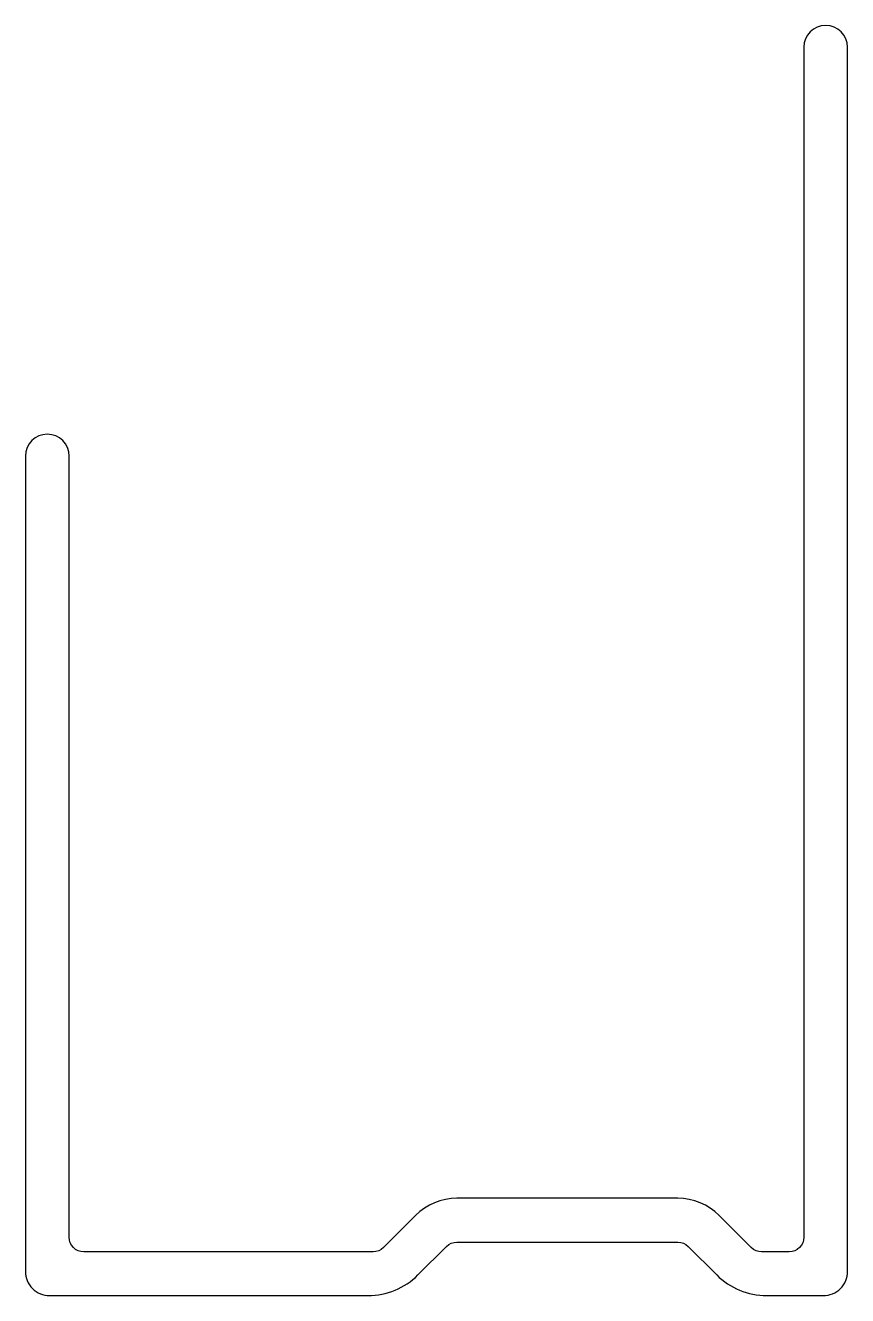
# Model space of a CAD drawing. Extents: x 137.2 to 154.1, y 203.8 to 229.9.
import ezdxf

# ---------------------------------------------------------------- set-up
doc = ezdxf.new("R2010")
doc.units = 0
doc.header["$LTSCALE"] = 15
doc.layers.get('0').update_dxf_attribs({"linetype": 'CONTINUOUS'})

msp = doc.modelspace()

# ---------------------------------------------------------------- linework, layer by layer
at = {"color": 0, "linetype": 'BYBLOCK'}
msp.add_lwpolyline([(138.097, 221.032, 1), (137.197, 221.032), (137.197, 204.283, 0.414214), (137.697, 203.783), (144.241, 203.783, 0.19891), (145.267, 204.208), (145.854, 204.795, -0.19891), (146.066, 204.883), (150.609, 204.883, -0.198912), (150.821, 204.795), (151.408, 204.208, 0.198912), (152.434, 203.783), (153.597, 203.783, 0.414214), (154.097, 204.283), (154.097, 229.433, 1), (153.197, 229.433), (153.197, 204.983, -0.414214), (152.897, 204.683), (152.33, 204.683, -0.198912), (152.118, 204.771), (151.457, 205.432, 0.198912), (150.609, 205.783), (146.066, 205.783, 0.19891), (145.218, 205.432), (144.557, 204.771, -0.19891), (144.345, 204.683), (138.397, 204.683, -0.414214), (138.097, 204.983)], format="xyb", close=True, dxfattribs=at)

doc.saveas('drawing.dxf')
